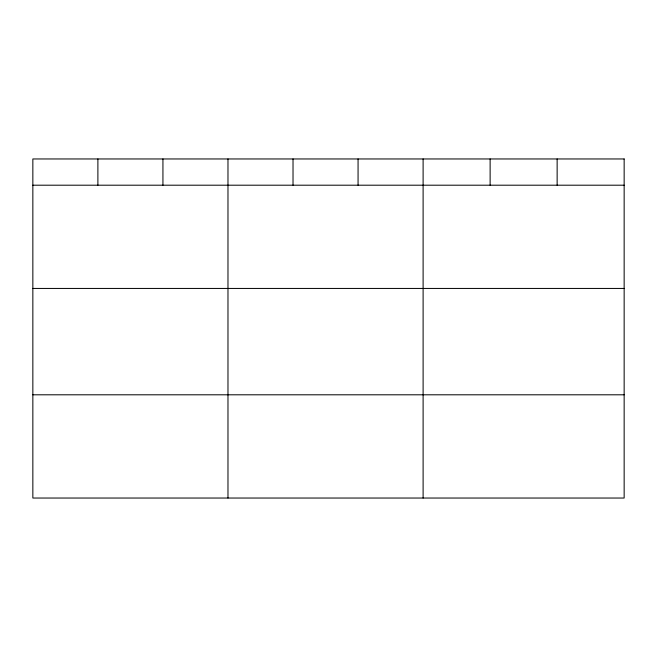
<?xml version="1.0" encoding="UTF-8"?>
<svg xmlns="http://www.w3.org/2000/svg" width="657" height="657" viewBox="0 0 657 657"><rect width="100%" height="100%" fill="white"/><g stroke="black" fill="none" stroke-linecap="round" stroke-linejoin="round"><path stroke-width="0.99" d="M32.85 185.2L624.15 185.2M32.85 288.439L624.15 288.439M32.85 394.8L624.15 394.8M557.136 158.961L557.136 185.2M490.122 158.961L490.122 185.2M423.108 158.961L423.108 498.039M358.065 158.961L358.065 185.2M293.022 158.961L293.022 185.2M227.979 158.961L227.979 498.039M162.936 158.961L162.936 185.2M97.893 158.961L97.893 185.2M624.15 158.961L32.85 158.961L32.85 498.039L624.15 498.039L624.15 158.961"/></g></svg>
